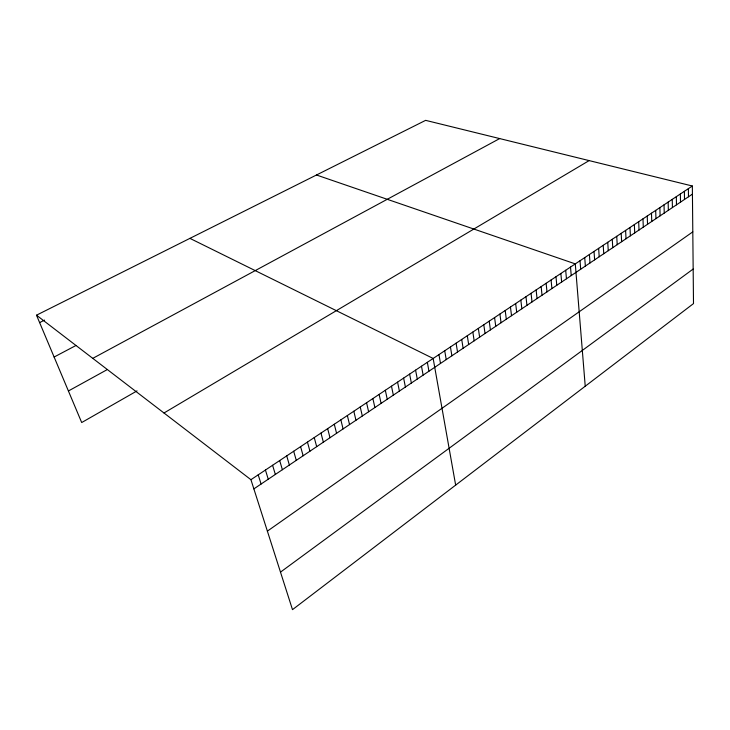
<?xml version="1.0" encoding="UTF-8"?>
<svg xmlns="http://www.w3.org/2000/svg" width="730" height="730" viewBox="0 0 730 730"><rect width="100%" height="100%" fill="white"/><g stroke="black" fill="none" stroke-linecap="round" stroke-linejoin="round"><path stroke-width="1.09" d="M280.493 572.128L693.162 269.041M267.381 531.139L692.797 231.857M253.867 488.881L692.423 194.125M250.928 479.692L692.35 186.004L693.5 303.589L292.493 609.65L250.928 479.692L36.5 315.187L425.626 120.35L692.35 186.004M163.994 412.998L589.128 160.6M137.021 390.897L81.696 422.542L36.5 315.187M68.41 390.979L106.726 369.882M92.774 358.357L499.676 138.572M54.12 357.034L75.929 345.509M39.621 322.596L44.548 320.105M316.482 174.999L575.286 263.886L585.232 386.225M189.919 238.372L433.155 358.457L455.657 485.121M258.21 474.847L261.094 484.027M265.437 470.047L268.257 479.208M272.591 465.284L275.347 474.445M279.681 460.566L282.391 469.709M286.717 455.885L289.363 465.019M293.688 451.249L296.28 460.374M300.596 446.651L303.142 455.766M307.449 442.088L309.94 451.195M314.247 437.571L316.683 446.669M320.981 433.091L323.363 442.17M327.66 428.647L329.996 437.717M334.285 424.24L336.566 433.301M340.855 419.869L343.082 428.921M347.361 415.534L349.551 424.577M353.822 411.236L355.957 420.261M360.228 406.975L362.317 415.99M366.579 402.75L368.623 411.757M372.884 398.553L374.882 407.55M379.135 394.401L381.087 403.38M385.33 390.276L387.238 399.246M391.481 386.188L393.342 395.14M397.576 382.128L399.392 391.07M403.626 378.103L405.405 387.037M409.621 374.107L411.364 383.031M415.58 370.147L417.277 379.052M421.484 366.223L423.135 375.111M427.342 362.317L428.957 371.205M438.958 354.588L440.5 363.449M444.716 350.756L446.222 359.607M450.437 346.96L451.897 355.793M456.104 343.182L457.527 352.006M461.725 339.441L463.112 348.246M467.31 335.727L468.66 344.524M472.848 332.05L474.162 340.819M478.342 328.39L479.619 337.151M483.798 324.759L485.039 333.51M489.209 321.154L490.423 329.896M494.584 317.587L495.752 326.31M499.913 314.037L501.054 322.751M505.206 310.515L506.31 319.211M510.452 307.029L511.529 315.707M515.663 303.561L516.712 312.23M520.837 300.121L521.85 308.772M525.974 296.699L526.951 305.341M531.066 293.314L532.015 301.937M536.121 289.947L537.043 298.561M541.149 286.607L542.034 295.203M546.131 283.286L546.989 291.872M551.077 280.001L551.907 288.569M555.986 276.725L556.789 285.284M560.868 273.485L561.644 282.026M565.704 270.264L566.453 278.796M570.513 267.061L571.234 275.584M580.021 260.738L580.688 269.224M584.73 257.608L585.369 266.085M589.402 254.496L590.013 262.964M594.038 251.412L594.621 259.862M598.646 248.346L599.202 256.787M603.217 245.307L603.756 253.73M607.752 242.287L608.263 250.691M612.269 239.285L612.753 247.68M616.74 236.31L617.206 244.687M621.193 233.344L621.631 241.712M625.61 230.406L626.021 238.756M629.99 227.495L630.382 235.826M634.352 224.594L634.717 232.916M638.677 221.71L639.024 230.023M642.975 218.854L643.294 227.149M647.236 216.016L647.546 224.293M651.479 213.196L651.762 221.464M655.686 210.395L655.951 218.644M659.874 207.612L660.112 215.843M664.026 204.847L664.245 213.069M668.151 202.1L668.351 210.313M672.248 199.372L672.43 207.566M676.327 196.662L676.482 204.847M680.369 193.979L680.506 202.137M684.384 191.306L684.503 199.454M688.381 188.641L688.481 196.781"/></g></svg>
